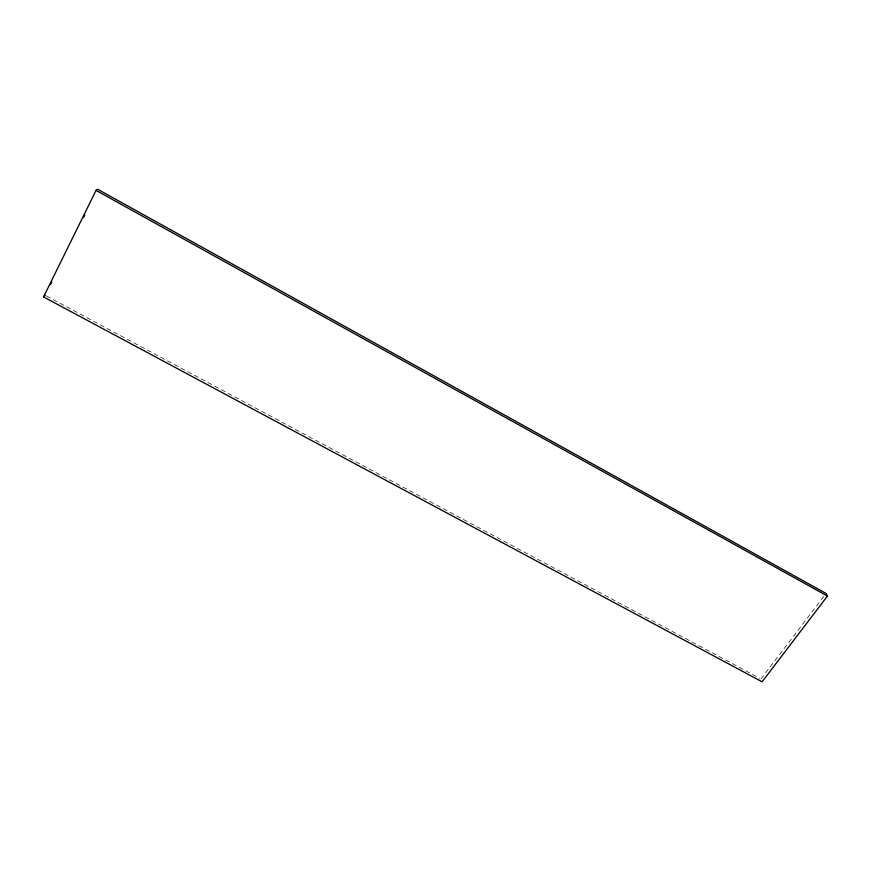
<?xml version="1.0" encoding="UTF-8"?>
<svg xmlns="http://www.w3.org/2000/svg" width="871" height="871" viewBox="0 0 871 871"><rect width="100%" height="100%" fill="white"/><g stroke="black" fill="none" stroke-linecap="round" stroke-linejoin="round"><path stroke-width="0.65" stroke-dasharray="4.36 3.27" d="M760.96 678.955L824.412 595.622M46.424 295.955L759.762 678.313"/><path stroke-width="1.31" d="M43.55 296.924L96.028 190.39L97.541 189.192L826.056 593.456L827.45 596.058L762.081 681.808L43.55 296.924L45.227 295.313M50.638 284.338L51.835 281.899M83.703 217.238L84.912 214.799M96.028 190.39L827.45 596.058"/></g></svg>
